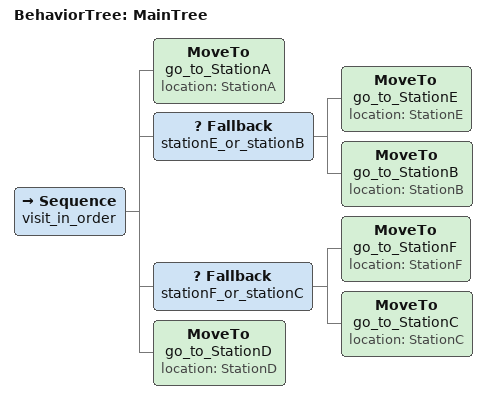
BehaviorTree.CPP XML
<root BTCPP_format="4">
    <BehaviorTree ID="MainTree">
        <Sequence name="visit_in_order">
            <MoveTo name="go_to_StationA" location="StationA"/>
            <Fallback name="stationE_or_stationB">
                <MoveTo name="go_to_StationE" location="StationE"/>
                <MoveTo name="go_to_StationB" location="StationB"/>
            </Fallback>
            <Fallback name="stationF_or_stationC">
                <MoveTo name="go_to_StationF" location="StationF"/>
                <MoveTo name="go_to_StationC" location="StationC"/>
            </Fallback>
            <MoveTo name="go_to_StationD" location="StationD"/>
        </Sequence>
    </BehaviorTree>
</root>
